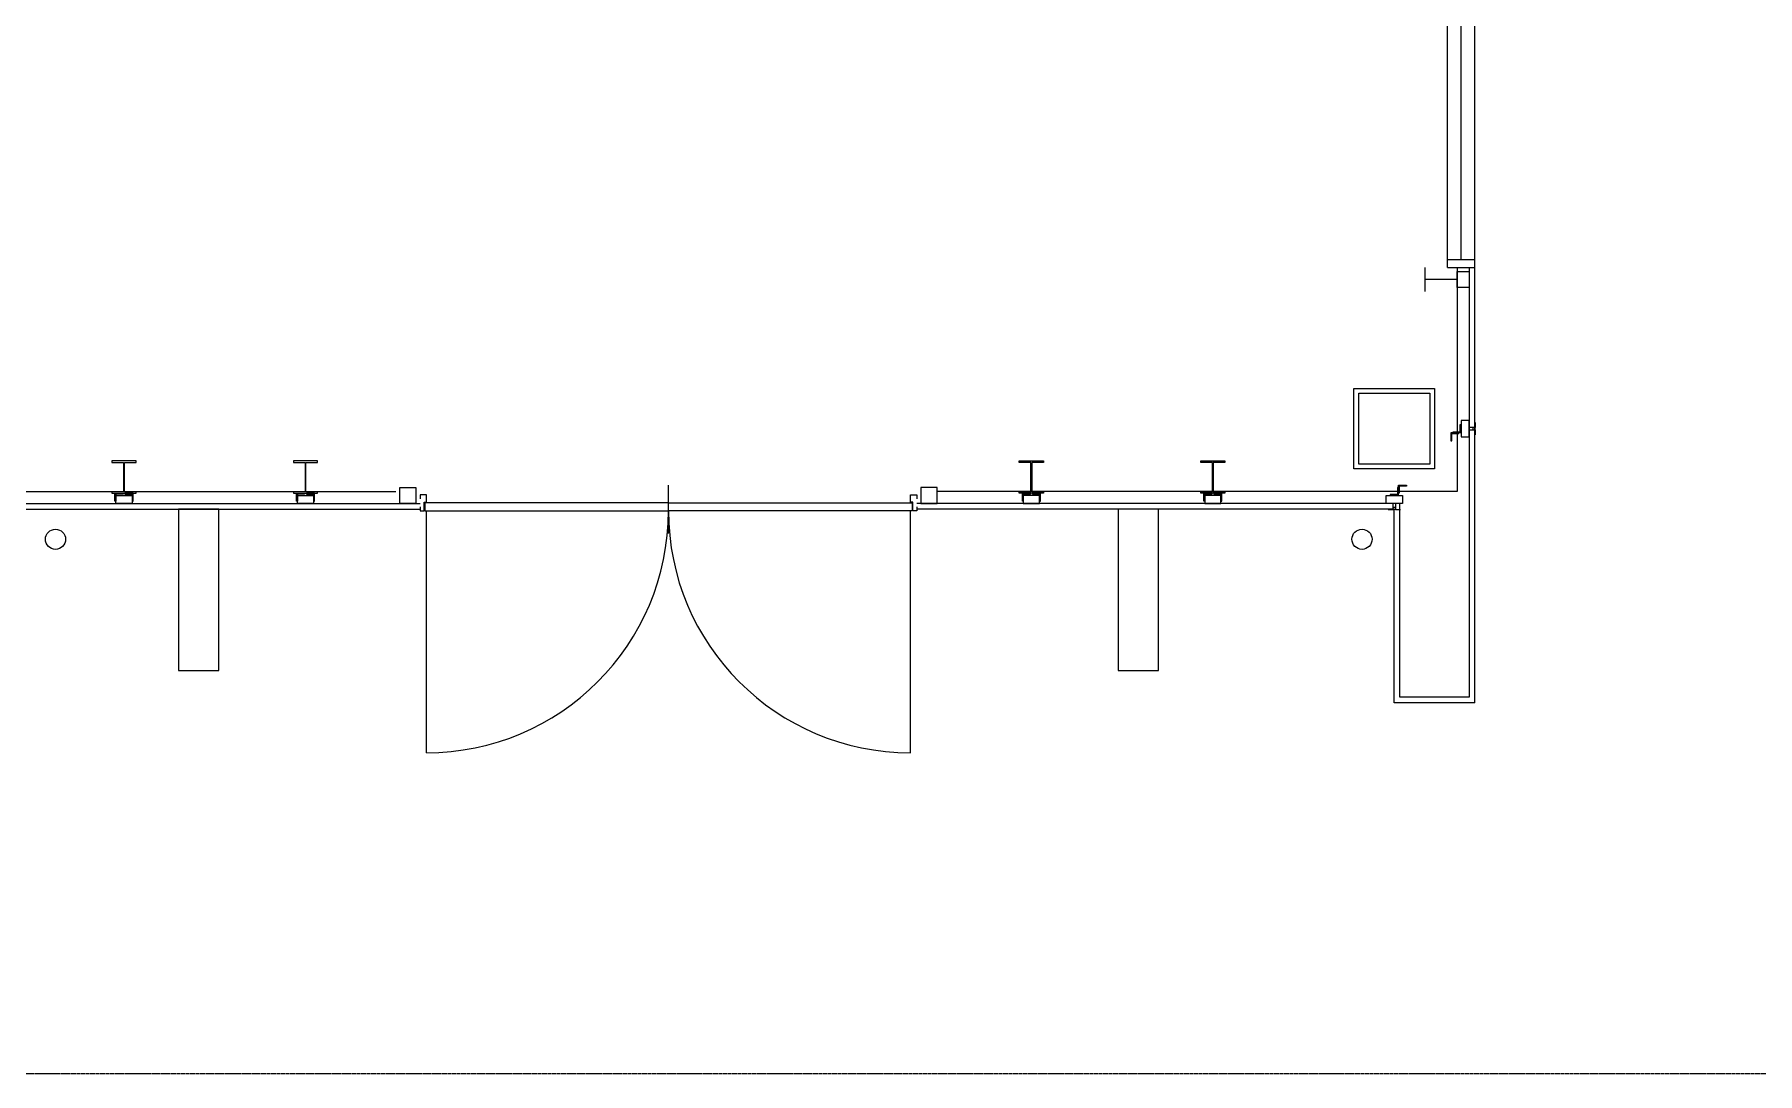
# Model space of a CAD drawing. Extents: x 225000 to 2157367, y 208400 to 840900.
# Drawn here: x 508495 to 519177, y 377202 to 383647 of the extents above; entities that cross this region are included whole.
import ezdxf

# ---------------------------------------------------------------- set-up
doc = ezdxf.new("R2010")
doc.units = 0
doc.header["$LTSCALE"] = 10
doc.linetypes.add('Data Center Layout_L20$0$CENTER', pattern=[2, 1.25, -0.25, 0.25, -0.25])
for name, color, linetype, lineweight in [('Data Center Layout_L20$0$ARC', 252, 'Continuous', 0), ('Data Center Layout_L20$0$K-SIN', 252, 'Data Center Layout_L20$0$CENTER', 9), ('Data Center Layout_L20$0$SUGATA3', 252, 'Continuous', 0)]:
    doc.layers.add(name, color=color, linetype=linetype, lineweight=lineweight)

# ---------------------------------------------------------------- blocks, each defined once
blk = doc.blocks.new('Data Center Layout_L20')
at = {"layer": 'Data Center Layout_L20$0$ARC'}
for p, q in [((517255.59, 182202.31), (517255.59, 186202.31)), ((517425.59, 182202.31), (517425.59, 186202.31)), ((517340.59, 182252.31), (517340.59, 184152.31)), ((517255.59, 182252.31), (517425.59, 182252.31)), ((517255.59, 182252.31), (517425.59, 182252.31)), ((517115.59, 182202.31), (517115.59, 182052.31)), ((517115.59, 182202.31), (517115.59, 182052.31)), ((517255.59, 182202.31), (517425.59, 182202.31)), ((517255.59, 182202.31), (517425.59, 182202.31)), ((517315.59, 182202.31), (517315.59, 182052.31)), ((517315.59, 182202.31), (517315.59, 182052.31)), ((517390.59, 182202.31), (517390.59, 179537.31)), ((517315.59, 182127.31), (517115.59, 182127.31)), ((517315.59, 182127.31), (517115.59, 182127.31)), ((506925.59, 180737.31), (510885.59, 180737.31)), ((506925.59, 180702.31), (510885.59, 180702.31)), ((510925.59, 179192.31), (510925.59, 180692.31)), ((513925.59, 179192.31), (513925.59, 180692.31)), ((516960.59, 180737.31), (513965.59, 180737.31)), ((516925.59, 180702.31), (513965.59, 180702.31)), ((516925.59, 180702.31), (516375.59, 180702.31)), ((516925.59, 179502.31), (516925.59, 180702.31)), ((516960.59, 179537.31), (516960.59, 180737.31)), ((517425.59, 179502.31), (516925.59, 179502.31)), ((517390.59, 179537.31), (516960.59, 179537.31))]:
    blk.add_line(p, q, dxfattribs=at)
at = {"layer": 'Data Center Layout_L20$0$ARC', "linetype": 'Continuous'}
for p, q in [((517255.59, 182202.31), (517425.59, 182202.31)), ((517255.59, 182202.31), (517425.59, 182202.31)), ((517425.59, 179502.31), (517425.59, 182202.31)), ((512425.59, 180552.31), (512425.59, 180852.31))]:
    blk.add_line(p, q, dxfattribs=at)
at = {"layer": 'Data Center Layout_L20$0$ARC'}
for points in [[(517315.59, 182177.31), (517390.59, 182177.31), (517390.59, 182077.31), (517315.59, 182077.31)], [(517315.59, 182177.31), (517390.59, 182177.31), (517390.59, 182077.31), (517315.59, 182077.31)], [(516675.59, 180952.31), (516675.59, 181452.31), (517175.59, 181452.31), (517175.59, 180952.31)], [(516705.59, 180982.31), (516705.59, 181422.31), (517145.59, 181422.31), (517145.59, 180982.31)], [(517325.59, 181177.31), (517275.59, 181177.31), (517275.59, 181127.31), (517281.59, 181127.31), (517281.59, 181171.31), (517325.59, 181171.31)], [(517340.59, 181227.31), (517340.59, 181177.31), (517290.59, 181177.31), (517290.59, 181183.31), (517334.59, 181183.31), (517334.59, 181227.31)], [(517340.59, 181252.31), (517340.59, 181152.31), (517390.59, 181152.31), (517390.59, 181252.31)], [(517425.59, 181212.31), (517425.59, 181192.31), (517390.59, 181192.31), (517390.59, 181212.31)], [(508975.59, 180802.31), (509125.59, 180802.31), (509125.59, 180811.31), (509053.59, 180811.31), (509053.59, 180993.31), (509125.59, 180993.31), (509125.59, 181002.31), (508975.59, 181002.31), (508975.59, 180993.31), (509047.59, 180993.31), (509047.59, 180811.31), (508975.59, 180811.31)], [(510100.59, 180802.31), (510250.59, 180802.31), (510250.59, 180811.31), (510178.59, 180811.31), (510178.59, 180993.31), (510250.59, 180993.31), (510250.59, 181002.31), (510100.59, 181002.31), (510100.59, 180993.31), (510172.59, 180993.31), (510172.59, 180811.31), (510100.59, 180811.31)], [(514750.59, 180802.31), (514600.59, 180802.31), (514600.59, 180811.31), (514672.59, 180811.31), (514672.59, 180993.31), (514600.59, 180993.31), (514600.59, 181002.31), (514750.59, 181002.31), (514750.59, 180993.31), (514678.59, 180993.31), (514678.59, 180811.31), (514750.59, 180811.31)], [(515875.59, 180802.31), (515725.59, 180802.31), (515725.59, 180811.31), (515797.59, 180811.31), (515797.59, 180993.31), (515725.59, 180993.31), (515725.59, 181002.31), (515875.59, 181002.31), (515875.59, 180993.31), (515803.59, 180993.31), (515803.59, 180811.31), (515875.59, 180811.31)], [(516950.59, 180802.31), (516950.59, 180852.31), (517000.59, 180852.31), (517000.59, 180846.31), (516956.59, 180846.31), (516956.59, 180802.31)], [(508994.59, 180752.31), (508994.59, 180802.31), (509044.59, 180802.31), (509044.59, 180796.31), (509000.59, 180796.31), (509000.59, 180752.31)], [(509000.59, 180787.31), (509100.59, 180787.31), (509100.59, 180737.31), (509000.59, 180737.31)], [(509106.59, 180752.31), (509106.59, 180802.31), (509056.59, 180802.31), (509056.59, 180796.31), (509100.59, 180796.31), (509100.59, 180752.31)], [(510119.59, 180752.31), (510119.59, 180802.31), (510169.59, 180802.31), (510169.59, 180796.31), (510125.59, 180796.31), (510125.59, 180752.31)], [(510125.59, 180787.31), (510225.59, 180787.31), (510225.59, 180737.31), (510125.59, 180737.31)], [(510231.59, 180752.31), (510231.59, 180802.31), (510181.59, 180802.31), (510181.59, 180796.31), (510225.59, 180796.31), (510225.59, 180752.31)], [(510760.59, 180837.31), (510860.59, 180837.31), (510860.59, 180737.31), (510760.59, 180737.31)], [(510915.59, 180692.31), (512425.59, 180692.31), (512425.59, 180742.31), (510915.59, 180742.31)], [(513935.59, 180692.31), (512425.59, 180692.31), (512425.59, 180742.31), (513935.59, 180742.31)], [(514090.59, 180837.31), (513990.59, 180837.31), (513990.59, 180737.31), (514090.59, 180737.31)], [(514619.59, 180752.31), (514619.59, 180802.31), (514669.59, 180802.31), (514669.59, 180796.31), (514625.59, 180796.31), (514625.59, 180752.31)], [(514725.59, 180787.31), (514625.59, 180787.31), (514625.59, 180737.31), (514725.59, 180737.31)], [(514731.59, 180752.31), (514731.59, 180802.31), (514681.59, 180802.31), (514681.59, 180796.31), (514725.59, 180796.31), (514725.59, 180752.31)], [(515744.59, 180752.31), (515744.59, 180802.31), (515794.59, 180802.31), (515794.59, 180796.31), (515750.59, 180796.31), (515750.59, 180752.31)], [(515850.59, 180787.31), (515750.59, 180787.31), (515750.59, 180737.31), (515850.59, 180737.31)], [(515856.59, 180752.31), (515856.59, 180802.31), (515806.59, 180802.31), (515806.59, 180796.31), (515850.59, 180796.31), (515850.59, 180752.31)], [(516875.59, 180787.31), (516975.59, 180787.31), (516975.59, 180737.31), (516875.59, 180737.31)], [(516900.59, 180787.31), (516950.59, 180787.31), (516950.59, 180837.31), (516944.59, 180837.31), (516944.59, 180793.31), (516900.59, 180793.31)], [(516915.59, 180702.31), (516935.59, 180702.31), (516935.59, 180737.31), (516915.59, 180737.31)]]:
    blk.add_lwpolyline(points, close=True, dxfattribs=at)
for points in [[(517427.59, 181239.81), (517427.59, 181209.81), (517411.59, 181209.81), (517411.59, 181194.81), (517427.59, 181194.81), (517427.59, 181164.81)], [(510885.59, 180717.31), (510885.59, 180692.31), (510910.59, 180692.31), (510910.59, 180747.31), (510925.59, 180747.31), (510925.59, 180792.31), (510885.59, 180792.31), (510885.59, 180767.31)], [(513965.59, 180717.31), (513965.59, 180692.31), (513940.59, 180692.31), (513940.59, 180747.31), (513925.59, 180747.31), (513925.59, 180792.31), (513965.59, 180792.31), (513965.59, 180767.31)], [(516888.09, 180700.31), (516918.09, 180700.31), (516918.09, 180716.31), (516933.09, 180716.31), (516933.09, 180700.31), (516963.09, 180700.31)]]:
    blk.add_lwpolyline(points, dxfattribs=at)
at = {"layer": 'Data Center Layout_L20$0$ARC', "linetype": 'Continuous'}
for points in [[(509388.09, 180702.31), (509388.09, 179702.31), (509638.09, 179702.31), (509638.09, 180702.31)], [(515213.09, 180702.31), (515213.09, 179702.31), (515463.09, 179702.31), (515463.09, 180702.31)]]:
    blk.add_lwpolyline(points, close=True, dxfattribs=at)
at = {"layer": 'Data Center Layout_L20$0$ARC'}
for centre in [(508625.59, 180516.06), (516725.34, 180516.06)]:
    blk.add_circle(centre, 62.5, dxfattribs=at)
for centre, start, end in [((510925.59, 180692.31), 270, 0), ((513925.59, 180692.31), 180, 270)]:
    blk.add_arc(centre, 1500, start, end, dxfattribs=at)
at = {"layer": 'Data Center Layout_L20$0$K-SIN'}
blk.add_line((267679.92, 177202.31), (546925.59, 177202.31), dxfattribs=at)
at = {"layer": 'Data Center Layout_L20$0$SUGATA3'}
for p, q in [((517315.59, 182202.31), (517315.59, 180812.31)), ((507975.59, 180812.31), (510735.59, 180812.31)), ((517315.59, 180812.31), (514090.59, 180812.31))]:
    blk.add_line(p, q, dxfattribs=at)

msp = doc.modelspace()

# ---------------------------------------------------------------- block references
msp.add_blockref('Data Center Layout_L20', (0, 200000))

doc.saveas('drawing.dxf')
